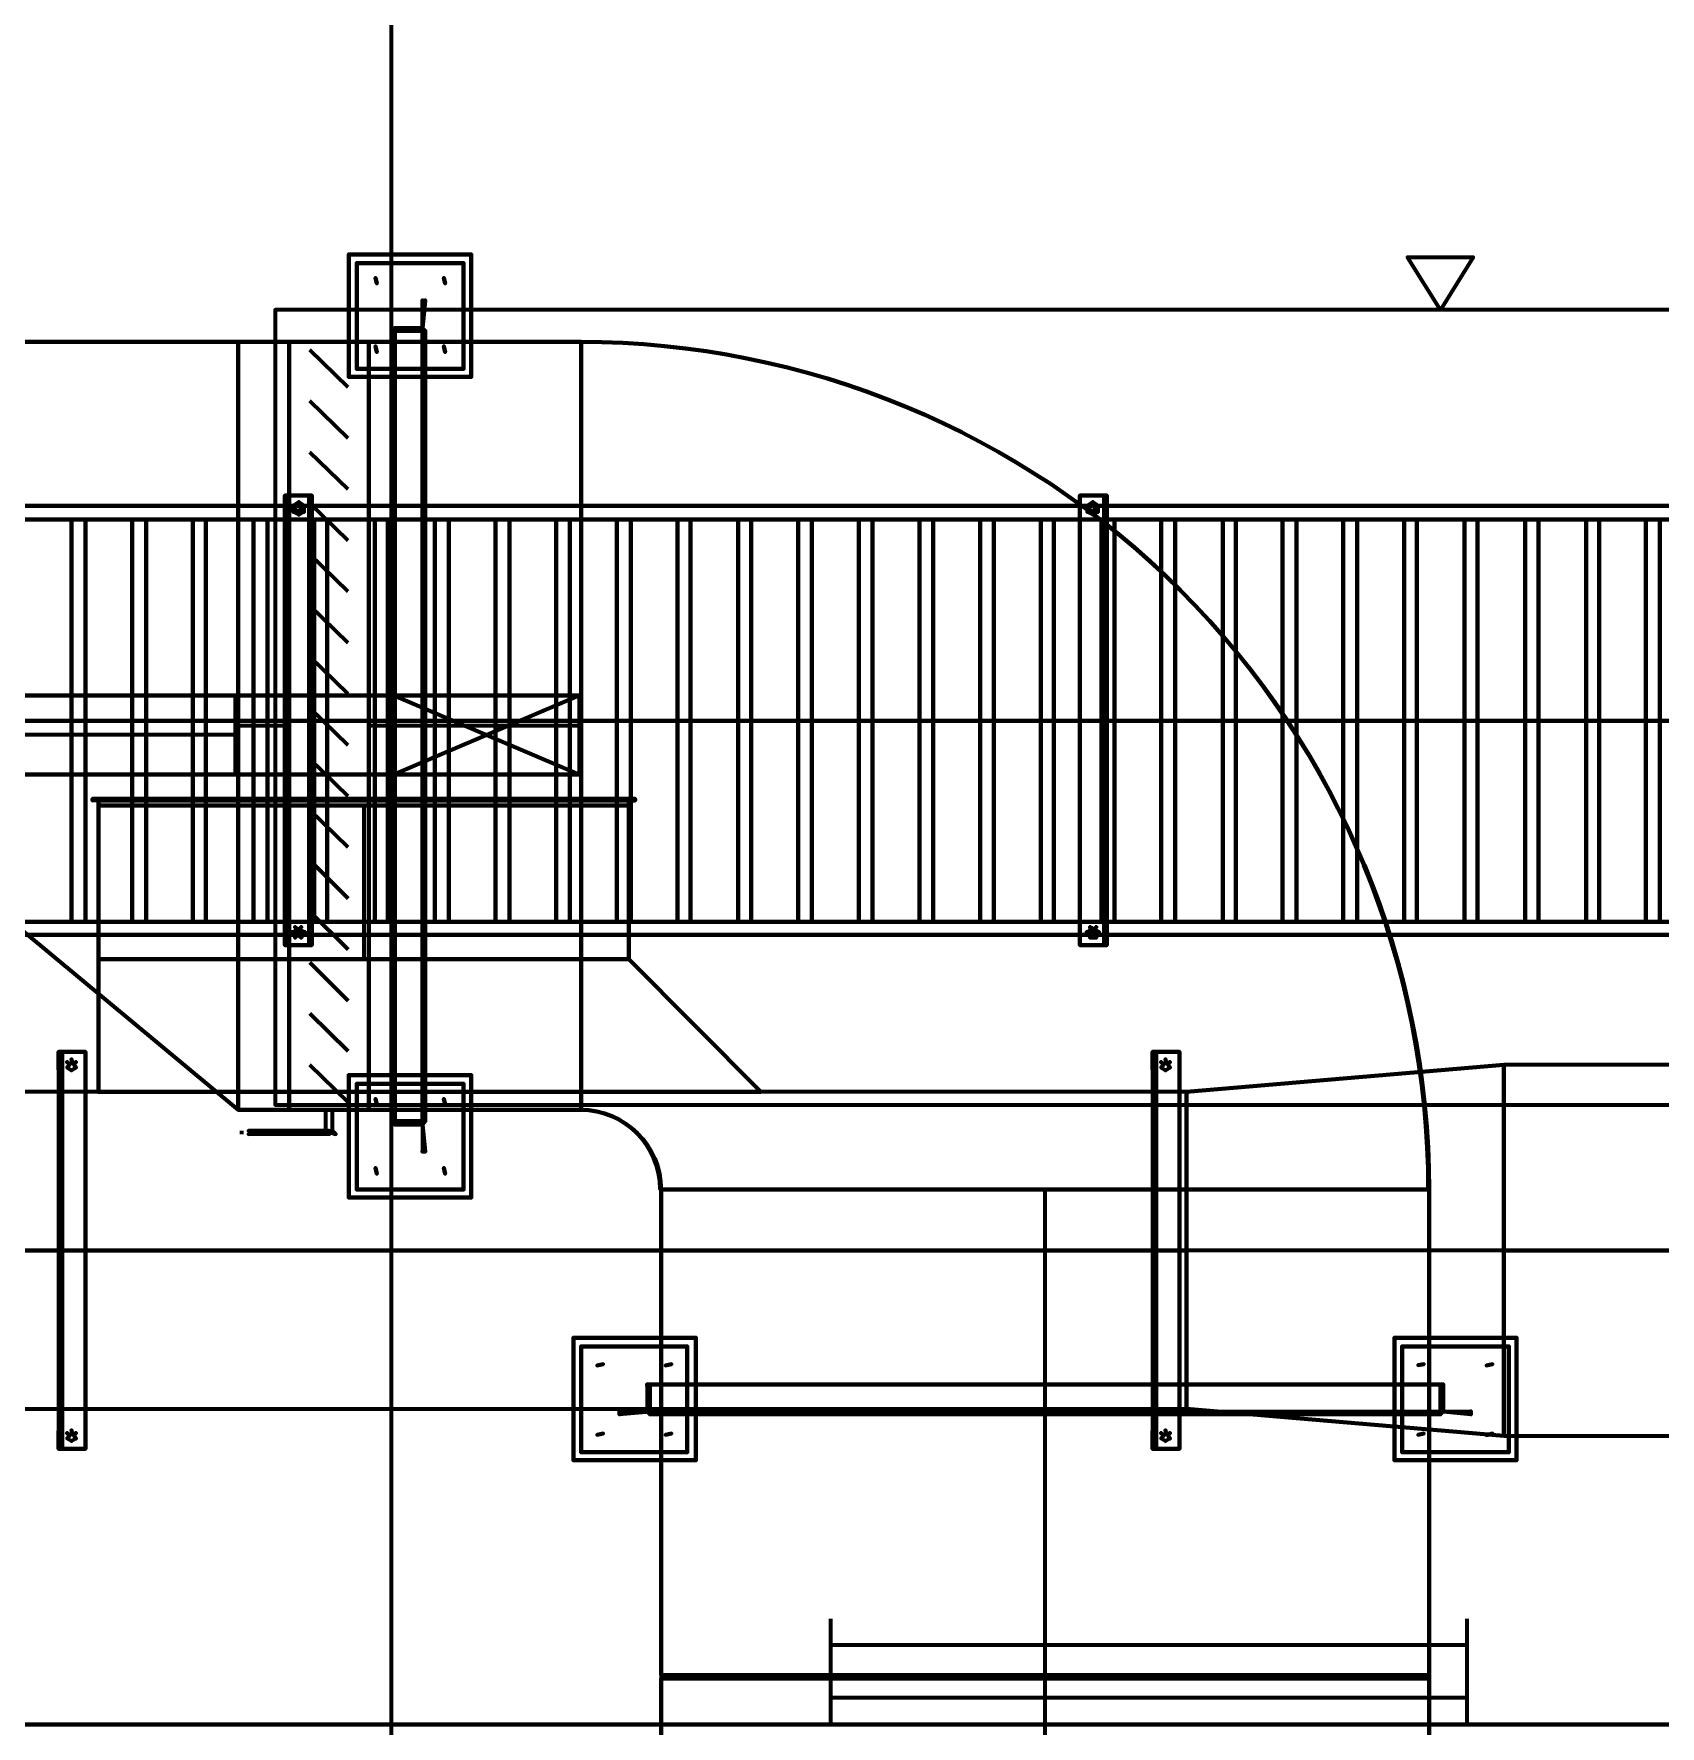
# Model space of a CAD drawing. Extents: x 0 to 1153, y 0 to 816.
# Drawn here: x 296.72 to 316.57, y 578.94 to 599.6 of the extents above; entities that cross this region are included whole.
import ezdxf

# ---------------------------------------------------------------- set-up
doc = ezdxf.new("R2010")
doc.units = 0
doc.header["$MEASUREMENT"] = 0
for name, color, linetype in [('Arch', 7, 'Continuous'), ('Electrical', 7, 'Continuous'), ('Hatch', 7, 'Continuous'), ('HVAC', 7, 'Continuous')]:
    doc.layers.add(name, color=color, linetype=linetype)

msp = doc.modelspace()

# ---------------------------------------------------------------- linework, layer by layer
at = {"layer": 'Arch', "color": 11, "linetype": 'Continuous', "lineweight": 211}
for p, q in [((301.085, 361.77), (301.085, 717.391)), ((300.556, 595.291), (300.09, 595.746)), ((300.556, 594.667), (300.09, 595.122)), ((300.556, 594.043), (300.09, 594.498)), ((300.556, 593.418), (300.09, 593.873)), ((300.556, 592.794), (300.09, 593.249)), ((300.556, 592.169), (300.09, 592.624)), ((300.556, 591.545), (300.09, 592)), ((300.556, 590.92), (300.09, 591.375)), ((300.556, 590.296), (300.09, 590.751)), ((300.556, 589.672), (300.09, 590.127)), ((300.556, 589.047), (300.09, 589.513)), ((300.556, 588.423), (300.09, 588.888)), ((300.556, 587.798), (300.09, 588.264)), ((300.556, 587.184), (300.09, 587.64)), ((300.556, 586.56), (300.09, 587.015))]:
    msp.add_line(p, q, dxfattribs=at)
msp.add_lwpolyline([(232.177, 578.961), (461.116, 578.961), (462.608, 578.961), (494.834, 578.961), (462.608, 578.961), (462.608, 632.09), (462.608, 633.571), (231.436, 633.571), (462.608, 633.571), (462.608, 632.09), (462.608, 578.961), (462.608, 633.095), (462.608, 578.961), (461.116, 578.961), (461.116, 632.09), (232.918, 632.09), (461.116, 632.09), (461.116, 578.961), (461.116, 631.603), (461.116, 578.961), (233.669, 578.961), (233.669, 579.744), (233.669, 578.961), (232.177, 578.961)], dxfattribs=at)
at = {"layer": 'Electrical', "color": 5, "linetype": 'Continuous', "lineweight": 211}
for points in [[(280.998, 593.672), (337.333, 593.672), (337.333, 593.841), (337.333, 593.672), (350.859, 593.672), (350.859, 593.841), (349.88, 593.841, -0.414216), (346.71, 597.011, 0.414216), (349.88, 593.841, -0.414216), (346.71, 597.011, 0.414216), (349.885, 593.841), (350.859, 593.841), (396.346, 593.841), (350.859, 593.841), (350.859, 593.672), (396.346, 593.672)], [(396.346, 588.761), (350.859, 588.761), (350.859, 588.603), (350.859, 588.761), (337.333, 588.761), (337.333, 588.603), (338.302, 588.603, -0.414216), (341.471, 585.433, 0.414216), (338.302, 588.603, -0.414216), (341.471, 585.433, 0.414216), (338.307, 588.603), (337.333, 588.603), (238.866, 588.603), (337.333, 588.603), (337.333, 588.761), (238.866, 588.761)]]:
    msp.add_lwpolyline(points, format="xyb", dxfattribs=at)
for points in [[(313.891, 596.233), (313.489, 596.879), (314.293, 596.879)], [(328.115, 596.233), (299.667, 596.233), (299.667, 586.528), (328.115, 586.528)], [(297.18, 588.761), (297.18, 593.672), (297.349, 593.672), (297.18, 593.672), (297.18, 588.761), (297.349, 588.761)], [(297.921, 588.761), (297.921, 593.672), (298.09, 593.672), (297.921, 593.672), (297.921, 588.761), (298.09, 588.761)], [(298.662, 588.761), (298.662, 593.672), (298.82, 593.672), (298.662, 593.672), (298.662, 588.761), (298.82, 588.761)], [(299.402, 588.761), (299.402, 593.672), (299.572, 593.672), (299.402, 593.672), (299.402, 588.761), (299.572, 588.761)], [(300.143, 588.761), (300.143, 593.672), (300.302, 593.672), (300.143, 593.672), (300.143, 588.761), (300.302, 588.761)], [(300.884, 588.761), (300.884, 593.672), (301.043, 593.672), (300.884, 593.672), (300.884, 588.761), (301.043, 588.761)], [(301.614, 588.761), (301.614, 593.672), (301.784, 593.672), (301.614, 593.672), (301.614, 588.761), (301.784, 588.761)], [(302.355, 588.761), (302.355, 593.672), (302.525, 593.672), (302.355, 593.672), (302.355, 588.761), (302.525, 588.761)], [(303.096, 588.761), (303.096, 593.672), (303.265, 593.672), (303.096, 593.672), (303.096, 588.761), (303.265, 588.761)], [(303.837, 588.761), (303.837, 593.672), (304.006, 593.672), (303.837, 593.672), (303.837, 588.761), (304.006, 588.761)], [(304.578, 588.761), (304.578, 593.672), (304.736, 593.672), (304.578, 593.672), (304.578, 588.761), (304.736, 588.761)], [(305.319, 588.761), (305.319, 593.672), (305.477, 593.672), (305.319, 593.672), (305.319, 588.761), (305.477, 588.761)], [(306.049, 588.761), (306.049, 593.672), (306.218, 593.672), (306.049, 593.672), (306.049, 588.761), (306.218, 588.761)], [(306.79, 588.761), (306.79, 593.672), (306.959, 593.672), (306.79, 593.672), (306.79, 588.761), (306.959, 588.761)], [(307.531, 588.761), (307.531, 593.672), (307.7, 593.672), (307.531, 593.672), (307.531, 588.761), (307.7, 588.761)], [(308.271, 588.761), (308.271, 593.672), (308.441, 593.672), (308.271, 593.672), (308.271, 588.761), (308.441, 588.761)], [(309.012, 588.761), (309.012, 593.672), (309.171, 593.672), (309.012, 593.672), (309.012, 588.761), (309.171, 588.761)], [(309.753, 588.761), (309.753, 593.672), (309.912, 593.672), (309.753, 593.672), (309.753, 588.761), (309.912, 588.761)], [(310.483, 588.761), (310.483, 593.672), (310.653, 593.672), (310.483, 593.672), (310.483, 588.761), (310.653, 588.761)], [(311.235, 588.761), (311.235, 593.672), (311.393, 593.672), (311.235, 593.672), (311.235, 588.761), (311.393, 588.761)], [(311.965, 588.761), (311.965, 593.672), (312.134, 593.672), (311.965, 593.672), (311.965, 588.761), (312.134, 588.761)], [(312.706, 588.761), (312.706, 593.672), (312.875, 593.672), (312.706, 593.672), (312.706, 588.761), (312.875, 588.761)], [(313.447, 588.761), (313.447, 593.672), (313.605, 593.672), (313.447, 593.672), (313.447, 588.761), (313.605, 588.761)], [(314.187, 588.761), (314.187, 593.672), (314.346, 593.672), (314.187, 593.672), (314.187, 588.761), (314.346, 588.761)], [(314.928, 588.761), (314.928, 593.672), (315.087, 593.672), (314.928, 593.672), (314.928, 588.761), (315.087, 588.761)], [(315.669, 588.761), (315.669, 593.672), (315.828, 593.672), (315.669, 593.672), (315.669, 588.761), (315.828, 588.761)], [(316.399, 588.761), (316.399, 593.672), (316.569, 593.672), (316.399, 593.672), (316.399, 588.761), (316.569, 588.761)]]:
    msp.add_lwpolyline(points, close=True, dxfattribs=at)
for points in [[(338.307, 593.841), (337.333, 593.841), (238.866, 593.841), (337.333, 593.841), (337.333, 593.672), (238.866, 593.672)], [(238.866, 593.672), (337.333, 593.672), (337.333, 593.841), (280.998, 593.841), (337.333, 593.841), (337.333, 593.672), (280.998, 593.672)], [(297.349, 588.761), (297.349, 593.672), (297.349, 588.761)], [(298.09, 588.761), (298.09, 593.672), (298.09, 588.761)], [(298.82, 588.761), (298.82, 593.672), (298.82, 588.761)], [(299.572, 588.761), (299.572, 593.672), (299.572, 588.761)], [(300.302, 588.761), (300.302, 593.672), (300.302, 588.761)], [(301.043, 588.761), (301.043, 593.672), (301.043, 588.761)], [(301.784, 588.761), (301.784, 593.672), (301.784, 588.761)], [(302.525, 588.761), (302.525, 593.672), (302.525, 588.761)], [(303.265, 588.761), (303.265, 593.672), (303.265, 588.761)], [(304.006, 588.761), (304.006, 593.672), (304.006, 588.761)], [(304.736, 588.761), (304.736, 593.672), (304.736, 588.761)], [(305.477, 588.761), (305.477, 593.672), (305.477, 588.761)], [(306.218, 588.761), (306.218, 593.672), (306.218, 588.761)], [(306.959, 588.761), (306.959, 593.672), (306.959, 588.761)], [(307.7, 588.761), (307.7, 593.672), (307.7, 588.761)], [(308.441, 588.761), (308.441, 593.672), (308.441, 588.761)], [(309.171, 588.761), (309.171, 593.672), (309.171, 588.761)], [(309.912, 588.761), (309.912, 593.672), (309.912, 588.761)], [(310.653, 588.761), (310.653, 593.672), (310.653, 588.761)], [(311.393, 588.761), (311.393, 593.672), (311.393, 588.761)], [(312.134, 588.761), (312.134, 593.672), (312.134, 588.761)], [(312.875, 588.761), (312.875, 593.672), (312.875, 588.761)], [(313.605, 588.761), (313.605, 593.672), (313.605, 588.761)], [(314.346, 588.761), (314.346, 593.672), (314.346, 588.761)], [(315.087, 588.761), (315.087, 593.672), (315.087, 588.761)], [(315.828, 588.761), (315.828, 593.672), (315.828, 588.761)], [(316.569, 588.761), (316.569, 593.672), (316.569, 588.761)], [(238.866, 591.217), (337.333, 591.217), (280.998, 591.217)], [(238.866, 588.761), (337.333, 588.761), (337.333, 588.603), (280.998, 588.603), (337.333, 588.603), (337.333, 588.761), (280.998, 588.761)], [(280.998, 588.761), (337.333, 588.761), (337.333, 588.603), (337.333, 588.761), (338.307, 588.761)]]:
    msp.add_lwpolyline(points, dxfattribs=at)
at = {"layer": 'Hatch', "color": 5, "linetype": 'Continuous', "lineweight": 211}
for p, q in [((238.866, 591.217), (351.398, 591.217)), ((306.451, 578.961), (306.451, 580.252)), ((314.219, 578.961), (314.219, 580.252)), ((306.451, 579.935), (314.219, 579.935)), ((306.451, 579.289), (314.219, 579.289))]:
    msp.add_line(p, q, dxfattribs=at)
for points in [[(299.783, 593.968), (300.112, 593.968), (299.783, 593.968), (299.783, 588.476), (300.08, 588.476), (300.08, 593.968), (300.112, 588.476), (300.112, 593.968), (300.112, 588.476), (299.783, 588.476), (300.112, 588.476), (299.783, 588.476), (299.783, 593.968), (300.112, 593.968), (299.783, 593.968), (299.783, 588.476)], [(299.9, 593.815), (299.932, 593.86), (299.963, 593.86), (299.988, 593.84), (299.995, 593.811), (299.984, 593.784), (299.959, 593.769), (299.936, 593.769), (299.944, 593.767), (299.995, 593.815), (299.986, 593.787), (299.959, 593.769), (299.929, 593.771), (299.905, 593.793), (299.9, 593.811), (299.932, 593.86), (299.963, 593.86), (299.988, 593.84), (299.995, 593.819), (299.948, 593.767), (299.919, 593.776), (299.901, 593.803), (299.904, 593.833), (299.926, 593.857), (299.929, 593.859), (299.9, 593.815), (299.909, 593.843), (299.932, 593.86), (299.963, 593.86), (299.984, 593.846), (299.932, 593.86), (299.986, 593.843), (299.995, 593.815), (299.986, 593.787), (299.959, 593.769), (299.929, 593.771), (299.905, 593.793), (299.9, 593.811), (299.944, 593.767), (299.995, 593.815), (299.986, 593.787), (299.959, 593.769), (299.936, 593.769), (299.953, 593.736), (299.932, 593.77), (299.907, 593.79), (299.9, 593.811), (299.889, 593.767), (299.9, 593.819), (299.911, 593.846), (299.929, 593.859), (299.889, 593.841), (299.936, 593.861), (299.966, 593.859), (299.988, 593.84), (299.995, 593.823), (300.016, 593.841), (299.995, 593.819), (300.016, 593.767), (300.016, 593.767), (299.995, 593.815), (299.986, 593.787), (299.959, 593.769), (299.951, 593.767), (299.981, 593.781), (299.991, 593.833), (299.953, 593.884), (299.953, 593.884), (299.932, 593.86), (299.963, 593.86), (299.988, 593.84), (299.995, 593.819), (299.948, 593.767), (299.919, 593.776), (299.901, 593.803), (299.904, 593.833), (299.926, 593.857), (299.929, 593.859), (299.9, 593.819), (299.889, 593.767), (299.889, 593.841), (299.953, 593.884), (300.016, 593.841), (300.016, 593.767), (299.953, 593.736), (299.9, 593.815), (299.909, 593.843), (299.932, 593.86), (299.963, 593.86), (299.988, 593.84), (299.995, 593.811), (299.984, 593.784), (299.973, 593.774), (300.016, 593.841), (300.016, 593.841), (299.969, 593.773), (299.94, 593.768), (299.914, 593.781), (299.889, 593.841), (299.889, 593.767), (299.889, 593.767), (299.953, 593.736), (299.953, 593.736), (300.016, 593.767), (300.016, 593.767), (299.995, 593.815), (299.986, 593.787), (299.959, 593.769), (299.951, 593.767), (299.988, 593.79), (300.016, 593.841), (299.953, 593.884), (299.953, 593.884), (299.889, 593.841), (299.889, 593.841), (299.936, 593.861), (299.966, 593.859), (299.99, 593.837), (299.995, 593.819), (299.948, 593.767), (299.919, 593.776), (299.901, 593.803), (299.904, 593.833), (299.926, 593.857), (299.929, 593.859), (299.889, 593.841), (299.889, 593.767), (299.953, 593.736), (300.016, 593.767), (300.016, 593.841), (299.953, 593.884), (299.9, 593.815), (299.909, 593.843), (299.932, 593.86), (299.963, 593.86), (299.988, 593.84), (299.995, 593.811), (299.984, 593.784), (299.959, 593.769), (299.929, 593.771), (299.905, 593.793), (299.9, 593.811), (299.914, 593.781), (299.966, 593.771), (300.016, 593.767), (300.016, 593.841), (300.016, 593.841), (299.991, 593.833), (299.953, 593.884), (299.889, 593.841), (299.889, 593.841), (299.889, 593.767), (299.889, 593.767), (299.953, 593.736), (299.953, 593.736), (300.016, 593.767), (300.016, 593.767), (299.995, 593.815), (299.986, 593.787), (299.959, 593.769), (299.951, 593.767), (299.988, 593.79), (300.016, 593.841), (299.953, 593.884), (299.953, 593.884), (299.932, 593.86), (299.963, 593.86), (299.988, 593.84), (299.995, 593.819), (299.948, 593.767), (299.919, 593.776), (299.901, 593.803), (299.904, 593.833), (299.926, 593.857), (299.929, 593.859), (299.9, 593.819), (299.889, 593.767), (299.889, 593.841), (299.953, 593.884), (300.016, 593.841), (300.016, 593.767), (299.953, 593.736), (299.9, 593.815), (299.909, 593.843), (299.932, 593.86), (299.963, 593.86), (299.988, 593.84), (299.995, 593.811), (299.984, 593.784), (299.959, 593.769), (299.929, 593.771), (299.905, 593.793), (299.889, 593.841), (299.889, 593.767), (299.953, 593.736), (300.016, 593.767), (300.016, 593.841), (299.953, 593.884)], [(300.08, 588.476), (300.08, 593.968), (300.112, 588.476), (300.112, 593.968)], [(309.488, 593.968), (309.817, 593.968), (309.488, 593.968), (309.488, 588.476), (309.785, 588.476), (309.785, 593.968), (309.817, 588.476), (309.817, 593.968), (309.817, 588.476), (309.488, 588.476), (309.817, 588.476), (309.488, 588.476), (309.488, 593.968), (309.817, 593.968), (309.488, 593.968), (309.488, 588.476)], [(309.594, 593.815), (309.627, 593.86), (309.657, 593.86), (309.682, 593.84), (309.689, 593.811), (309.678, 593.784), (309.653, 593.769), (309.623, 593.771), (309.6, 593.793), (309.594, 593.811), (309.638, 593.767), (309.69, 593.815), (309.68, 593.787), (309.653, 593.769), (309.623, 593.771), (309.6, 593.793), (309.595, 593.823), (309.608, 593.849), (309.634, 593.862), (309.664, 593.857), (309.686, 593.833), (309.689, 593.819), (309.646, 593.862), (309.594, 593.815), (309.603, 593.843), (309.627, 593.86), (309.657, 593.86), (309.682, 593.84), (309.689, 593.811), (309.678, 593.784), (309.653, 593.769), (309.623, 593.771), (309.6, 593.793), (309.594, 593.811), (309.638, 593.767), (309.69, 593.815), (309.68, 593.787), (309.653, 593.769), (309.623, 593.771), (309.608, 593.781), (309.647, 593.736), (309.647, 593.736), (309.606, 593.784), (309.594, 593.811), (309.584, 593.767), (309.594, 593.819), (309.606, 593.846), (309.627, 593.86), (309.584, 593.841), (309.63, 593.861), (309.66, 593.859), (309.682, 593.84), (309.647, 593.884), (309.647, 593.884), (309.684, 593.837), (309.689, 593.823), (309.711, 593.841), (309.689, 593.819), (309.711, 593.767), (309.711, 593.767), (309.69, 593.815), (309.68, 593.787), (309.653, 593.769), (309.623, 593.771), (309.6, 593.793), (309.595, 593.823), (309.608, 593.849), (309.634, 593.862), (309.664, 593.857), (309.686, 593.833), (309.689, 593.819), (309.646, 593.862), (309.594, 593.819), (309.584, 593.767), (309.584, 593.841), (309.647, 593.884), (309.711, 593.841), (309.711, 593.767), (309.647, 593.736), (309.594, 593.815), (309.603, 593.843), (309.627, 593.86), (309.657, 593.86), (309.682, 593.84), (309.689, 593.811), (309.678, 593.784), (309.653, 593.769), (309.623, 593.771), (309.6, 593.793), (309.594, 593.811), (309.608, 593.781), (309.66, 593.771), (309.711, 593.767), (309.711, 593.841), (309.711, 593.841), (309.647, 593.884), (309.647, 593.884), (309.584, 593.841), (309.584, 593.841), (309.584, 593.767), (309.584, 593.767), (309.647, 593.736), (309.647, 593.736), (309.711, 593.767), (309.711, 593.767), (309.69, 593.815), (309.68, 593.787), (309.653, 593.769), (309.623, 593.771), (309.6, 593.793), (309.595, 593.823), (309.608, 593.849), (309.634, 593.862), (309.664, 593.857), (309.686, 593.833), (309.689, 593.819), (309.684, 593.837), (309.634, 593.862), (309.584, 593.841), (309.584, 593.767), (309.647, 593.736), (309.711, 593.767), (309.711, 593.841), (309.647, 593.884), (309.594, 593.815), (309.603, 593.843), (309.627, 593.86), (309.657, 593.86), (309.682, 593.84), (309.689, 593.811), (309.678, 593.784), (309.653, 593.769), (309.623, 593.771), (309.6, 593.793), (309.594, 593.811), (309.608, 593.781), (309.66, 593.771), (309.711, 593.767), (309.711, 593.841), (309.711, 593.841), (309.647, 593.884), (309.647, 593.884), (309.584, 593.841), (309.584, 593.841), (309.584, 593.767), (309.584, 593.767), (309.647, 593.736), (309.647, 593.736), (309.711, 593.767), (309.711, 593.767), (309.69, 593.815), (309.68, 593.787), (309.653, 593.769), (309.623, 593.771), (309.6, 593.793), (309.595, 593.823), (309.608, 593.849), (309.634, 593.862), (309.664, 593.857), (309.686, 593.833), (309.689, 593.819), (309.646, 593.862), (309.594, 593.819), (309.584, 593.767), (309.584, 593.841), (309.647, 593.884), (309.711, 593.841), (309.711, 593.767), (309.647, 593.736), (309.594, 593.815), (309.603, 593.843), (309.627, 593.86), (309.657, 593.86), (309.682, 593.84), (309.689, 593.811), (309.678, 593.784), (309.653, 593.769), (309.623, 593.771), (309.6, 593.793), (309.584, 593.841), (309.584, 593.767), (309.647, 593.736), (309.711, 593.767), (309.711, 593.841), (309.647, 593.884)], [(309.785, 588.476), (309.785, 593.968), (309.817, 588.476), (309.817, 593.968)], [(238.866, 593.672), (351.398, 593.672), (351.398, 593.841), (351.398, 593.672), (238.866, 593.672), (238.866, 593.841)], [(297.921, 588.761), (297.921, 593.672), (298.09, 593.672), (297.921, 593.672), (297.921, 588.761), (298.09, 588.761)], [(299.402, 588.761), (299.402, 593.672), (299.572, 593.672), (299.402, 593.672), (299.402, 588.761), (299.572, 588.761)], [(300.884, 588.761), (300.884, 593.672), (301.043, 593.672), (300.884, 593.672), (300.884, 588.761), (301.043, 588.761)], [(302.355, 588.761), (302.355, 593.672), (302.525, 593.672), (302.355, 593.672), (302.355, 588.761), (302.525, 588.761)], [(303.837, 588.761), (303.837, 593.672), (304.006, 593.672), (303.837, 593.672), (303.837, 588.761), (304.006, 588.761)], [(305.319, 588.761), (305.319, 593.672), (305.477, 593.672), (305.319, 593.672), (305.319, 588.761), (305.477, 588.761)], [(306.79, 588.761), (306.79, 593.672), (306.959, 593.672), (306.79, 593.672), (306.79, 588.761), (306.959, 588.761)], [(308.271, 588.761), (308.271, 593.672), (308.441, 593.672), (308.271, 593.672), (308.271, 588.761), (308.441, 588.761)], [(309.753, 588.761), (309.753, 593.672), (309.912, 593.672), (309.753, 593.672), (309.753, 588.761), (309.912, 588.761)], [(311.235, 588.761), (311.235, 593.672), (311.393, 593.672), (311.235, 593.672), (311.235, 588.761), (311.393, 588.761)], [(312.706, 588.761), (312.706, 593.672), (312.875, 593.672), (312.706, 593.672), (312.706, 588.761), (312.875, 588.761)], [(314.187, 588.761), (314.187, 593.672), (314.346, 593.672), (314.187, 593.672), (314.187, 588.761), (314.346, 588.761)], [(315.669, 588.761), (315.669, 593.672), (315.828, 593.672), (315.669, 593.672), (315.669, 588.761), (315.828, 588.761)], [(238.866, 588.761), (351.398, 588.761), (351.398, 588.603), (351.398, 588.761), (238.866, 588.761), (238.866, 588.603)]]:
    msp.add_lwpolyline(points, close=True, dxfattribs=at)
for points in [[(238.866, 593.841), (351.398, 593.841), (238.866, 593.841)], [(298.09, 588.761), (298.09, 593.672), (298.09, 588.761)], [(299.572, 588.761), (299.572, 593.672), (299.572, 588.761)], [(301.043, 588.761), (301.043, 593.672), (301.043, 588.761)], [(302.525, 588.761), (302.525, 593.672), (302.525, 588.761)], [(304.006, 588.761), (304.006, 593.672), (304.006, 588.761)], [(305.477, 588.761), (305.477, 593.672), (305.477, 588.761)], [(306.959, 588.761), (306.959, 593.672), (306.959, 588.761)], [(308.441, 588.761), (308.441, 593.672), (308.441, 588.761)], [(309.912, 588.761), (309.912, 593.672), (309.912, 588.761)], [(311.393, 588.761), (311.393, 593.672), (311.393, 588.761)], [(312.875, 588.761), (312.875, 593.672), (312.875, 588.761)], [(314.346, 588.761), (314.346, 593.672), (314.346, 588.761)], [(315.828, 588.761), (315.828, 593.672), (315.828, 588.761)], [(238.866, 588.603), (351.398, 588.603), (238.866, 588.603)], [(299.9, 588.64), (299.932, 588.685), (300.027, 588.634), (299.984, 588.609), (299.9, 588.64), (299.932, 588.685), (300.027, 588.634), (299.948, 588.592), (299.9, 588.64), (299.932, 588.685), (299.9, 588.64), (299.932, 588.685), (300.027, 588.634), (299.984, 588.609), (299.9, 588.64), (299.932, 588.685), (300.027, 588.634), (299.9, 588.64), (299.932, 588.685), (300.027, 588.634), (299.948, 588.592), (299.9, 588.64), (299.932, 588.685), (299.9, 588.64), (299.932, 588.685), (300.027, 588.634), (299.985, 588.571), (299.9, 588.64), (299.932, 588.685), (300.027, 588.634), (299.984, 588.609), (300.027, 588.634), (299.936, 588.593), (299.9, 588.64), (299.932, 588.685), (300.027, 588.634), (299.932, 588.685), (299.9, 588.64), (299.985, 588.571), (300.027, 588.634), (299.959, 588.593), (299.9, 588.64), (299.932, 588.685), (300.027, 588.634), (299.948, 588.592), (299.9, 588.64), (299.932, 588.685), (299.9, 588.64), (299.985, 588.571), (300.027, 588.634), (299.932, 588.685), (299.9, 588.64), (299.932, 588.685), (300.027, 588.634), (299.966, 588.596), (300.027, 588.634), (299.959, 588.593), (299.9, 588.64), (299.932, 588.685), (300.027, 588.634), (299.948, 588.592), (299.9, 588.64), (299.932, 588.685), (299.9, 588.64), (299.932, 588.685), (300.027, 588.634), (299.985, 588.571), (299.9, 588.64), (299.932, 588.685), (300.027, 588.634), (299.984, 588.609), (299.9, 588.64), (299.969, 588.597), (300.027, 588.634), (299.932, 588.685), (299.9, 588.64), (299.9, 588.64), (299.985, 588.571), (300.027, 588.634), (299.932, 588.685)], [(309.594, 588.64), (309.63, 588.686), (309.721, 588.634), (309.673, 588.604), (309.594, 588.64), (309.638, 588.592), (309.721, 588.634), (309.653, 588.593), (309.594, 588.64), (309.63, 588.686), (309.721, 588.634), (309.594, 588.64), (309.63, 588.686), (309.721, 588.634), (309.673, 588.604), (309.594, 588.64), (309.638, 588.592), (309.721, 588.634), (309.653, 588.593), (309.594, 588.64), (309.615, 588.571), (309.594, 588.64), (309.63, 588.686), (309.721, 588.634), (309.653, 588.593), (309.594, 588.64), (309.63, 588.686), (309.721, 588.634), (309.63, 588.686), (309.594, 588.64), (309.63, 588.686), (309.721, 588.634), (309.69, 588.571), (309.615, 588.571), (309.594, 588.64), (309.63, 588.686), (309.721, 588.634), (309.676, 588.606), (309.594, 588.64), (309.67, 588.601), (309.721, 588.634), (309.69, 588.571), (309.615, 588.571), (309.594, 588.64), (309.63, 588.686), (309.721, 588.634), (309.63, 588.686), (309.594, 588.64), (309.615, 588.571), (309.69, 588.571), (309.721, 588.634), (309.653, 588.593), (309.594, 588.64), (309.63, 588.686), (309.721, 588.634), (309.63, 588.686), (309.594, 588.64), (309.615, 588.571), (309.69, 588.571), (309.721, 588.634), (309.63, 588.686), (309.594, 588.64), (309.63, 588.686), (309.721, 588.634), (309.66, 588.596), (309.594, 588.64), (309.615, 588.571), (309.69, 588.571), (309.721, 588.634), (309.653, 588.593), (309.594, 588.64), (309.63, 588.686), (309.721, 588.634), (309.63, 588.686), (309.594, 588.64), (309.63, 588.686), (309.721, 588.634), (309.69, 588.571), (309.615, 588.571), (309.594, 588.64), (309.63, 588.686), (309.721, 588.634), (309.673, 588.604), (309.594, 588.64), (309.664, 588.597), (309.721, 588.634), (309.63, 588.686), (309.594, 588.64), (309.615, 588.571), (309.69, 588.571), (309.721, 588.634), (309.63, 588.686)]]:
    msp.add_lwpolyline(points, dxfattribs=at)
for p in [(299.953, 593.884), (299.953, 593.884), (299.953, 593.884), (309.647, 593.884), (309.647, 593.884), (309.647, 593.884), (299.889, 593.841), (299.889, 593.841), (299.889, 593.841), (299.889, 593.767), (299.889, 593.767), (299.889, 593.767), (299.953, 593.736), (299.953, 593.736), (299.953, 593.736), (300.016, 593.841), (300.016, 593.841), (300.016, 593.841), (300.016, 593.767), (300.016, 593.767), (300.016, 593.767), (309.584, 593.841), (309.584, 593.841), (309.584, 593.841), (309.584, 593.767), (309.584, 593.767), (309.584, 593.767), (309.647, 593.736), (309.647, 593.736), (309.647, 593.736), (309.711, 593.841), (309.711, 593.841), (309.711, 593.841), (309.711, 593.767), (309.711, 593.767), (309.711, 593.767), (299.879, 588.634), (299.879, 588.634), (299.879, 588.634), (299.91, 588.698), (299.91, 588.698), (299.91, 588.698), (299.91, 588.571), (299.91, 588.571), (299.91, 588.571), (299.985, 588.698), (299.985, 588.698), (299.985, 588.698), (299.985, 588.571), (299.985, 588.571), (299.985, 588.571), (300.027, 588.634), (300.027, 588.634), (309.573, 588.634), (309.573, 588.634), (309.573, 588.634), (309.615, 588.698), (309.615, 588.698), (309.615, 588.698), (309.615, 588.571), (309.615, 588.571), (309.615, 588.571), (309.69, 588.698), (309.69, 588.698), (309.69, 588.698), (309.69, 588.571), (309.69, 588.571), (309.69, 588.571), (309.721, 588.634), (309.721, 588.634)]:
    msp.add_point(p, dxfattribs=at)
at = {"layer": 'HVAC', "color": 6, "linetype": 'Continuous', "lineweight": 211}
for p, q in [((301.117, 590.561), (301.117, 591.524)), ((284.946, 591.047), (299.18, 591.047)), ((299.836, 591.153), (299.212, 591.153)), ((303.403, 591.153), (300.81, 591.153)), ((300.747, 590.18), (300.747, 588.306)), ((300.281, 586.465), (300.366, 586.465)), ((299.254, 586.211), (299.254, 586.168))]:
    msp.add_line(p, q, dxfattribs=at)
for points in [[(300.567, 596.911), (302.059, 596.911), (302.059, 595.418), (300.567, 595.418), (300.567, 596.911), (300.567, 595.418), (302.059, 595.418), (302.059, 596.911)], [(301.964, 596.805), (301.964, 595.514), (300.662, 595.514), (300.662, 596.805), (301.964, 596.805), (300.662, 596.805), (300.662, 595.514), (301.964, 595.514)], [(301.466, 596.011), (301.498, 595.979), (301.128, 595.979), (301.128, 596.011), (301.466, 596.011), (301.466, 596.35), (301.498, 596.35), (301.466, 596.011), (301.128, 596.011), (301.128, 595.979), (301.466, 596.011), (301.498, 596.35)], [(301.128, 595.979), (301.128, 595.979), (301.128, 596.011)], [(301.128, 586.285), (301.128, 586.327), (301.128, 586.285), (301.498, 586.327), (301.128, 586.327), (301.128, 586.285), (301.466, 586.285), (301.466, 585.957), (301.498, 585.957), (301.466, 586.327), (301.466, 595.979), (301.498, 586.327), (301.128, 586.327), (301.128, 595.979), (301.498, 595.979), (301.498, 586.327), (301.498, 595.979), (301.128, 595.979), (301.128, 586.327), (301.498, 586.327)], [(295.328, 589.693), (295.328, 595.842), (299.212, 595.842), (299.212, 586.465), (299.212, 595.842), (295.328, 595.842), (295.328, 589.693), (299.212, 586.465), (295.328, 589.693), (294.492, 589.693)], [(299.836, 586.465), (299.836, 595.842), (299.212, 595.842), (299.836, 595.842), (299.836, 586.465), (299.836, 595.842), (299.836, 586.465), (300.81, 586.465), (300.81, 595.842), (300.81, 586.465), (303.403, 586.465), (303.403, 595.842), (303.403, 586.465), (303.403, 595.842), (303.403, 586.465), (303.403, 595.842), (303.403, 586.465), (303.403, 595.842), (303.403, 586.465), (300.81, 586.465), (299.836, 586.465), (299.212, 586.465), (299.212, 595.842), (299.212, 586.465)], [(300.81, 595.842), (303.403, 595.842), (300.81, 595.842), (300.81, 586.465)], [(303.985, 590.18), (297.508, 590.18), (303.985, 590.18), (297.508, 590.18), (303.985, 590.18), (303.985, 590.264), (303.985, 590.18), (303.985, 590.264), (297.508, 590.264), (297.508, 590.18), (297.508, 590.264), (297.508, 590.18), (297.508, 590.243), (297.434, 590.243), (297.508, 590.264), (297.508, 590.243), (297.508, 590.264), (297.434, 590.264), (297.434, 590.243), (297.434, 590.264), (297.508, 590.243), (297.508, 590.18), (297.508, 590.264), (303.985, 590.243), (304.059, 590.243), (303.985, 590.264), (303.985, 590.243), (303.985, 590.264), (303.985, 590.18), (303.985, 590.243), (303.985, 590.18), (303.985, 590.243), (303.985, 590.18), (297.508, 590.18), (303.985, 590.18), (297.508, 590.18), (297.508, 590.243), (303.985, 590.243), (297.508, 590.243), (303.985, 590.243), (297.508, 590.264), (303.985, 590.264), (304.059, 590.264), (304.059, 590.243), (304.059, 590.264), (303.985, 590.264), (297.508, 590.243), (297.508, 590.18), (297.508, 588.306), (297.508, 590.18), (303.985, 590.18), (297.508, 590.18), (303.985, 590.18), (303.985, 588.306), (297.508, 588.306), (303.985, 588.306)], [(297.508, 590.243), (303.985, 590.243), (297.508, 590.243), (303.985, 590.243)], [(297.508, 588.306), (297.508, 586.687), (305.594, 586.687), (303.985, 588.306), (297.508, 588.306), (297.508, 586.687), (305.594, 586.687), (303.985, 588.306), (297.508, 588.306), (297.508, 588.306), (297.508, 586.687), (305.594, 586.687), (303.985, 588.306), (297.508, 588.306), (297.508, 586.687), (305.594, 586.687), (303.985, 588.306), (297.508, 588.306), (297.508, 588.306), (297.508, 586.687), (305.594, 586.687), (303.985, 588.306), (297.508, 588.306), (303.985, 588.306), (305.594, 586.687), (297.508, 586.687)], [(297.064, 587.174), (297.064, 582.327), (297.021, 587.174), (297.349, 587.174), (297.021, 587.174), (297.021, 582.327), (297.349, 582.327), (297.021, 582.327)], [(310.42, 587.174), (310.42, 582.327), (310.377, 587.174), (310.706, 587.174), (310.377, 587.174), (310.377, 582.327), (310.706, 582.327), (310.377, 582.327)], [(300.567, 586.888), (302.059, 586.888), (302.059, 585.396), (300.567, 585.396), (300.567, 586.888), (300.567, 585.396), (302.059, 585.396), (302.059, 586.888)], [(301.964, 585.491), (300.662, 585.491), (300.662, 586.782), (301.964, 586.782), (301.964, 585.491), (301.964, 586.782), (300.662, 586.782), (300.662, 585.491)], [(300.366, 586.211), (300.323, 586.168), (299.339, 586.168), (300.323, 586.211), (299.339, 586.211), (300.366, 586.211), (300.366, 586.465), (300.281, 586.465), (300.281, 586.211), (300.408, 586.168)], [(301.466, 586.285), (301.466, 586.285), (301.498, 586.327), (301.498, 586.327)], [(301.498, 585.957), (301.466, 585.957), (301.498, 585.957), (301.466, 586.285)], [(304.8, 583.681), (304.8, 582.189), (303.308, 582.189), (303.308, 583.681), (304.8, 583.681), (303.308, 583.681), (303.308, 582.189), (304.8, 582.189)], [(303.403, 582.284), (303.403, 583.576), (304.694, 583.576), (304.694, 582.284), (303.403, 582.284), (304.694, 582.284), (304.694, 583.576), (303.403, 583.576)], [(314.822, 583.681), (314.822, 582.189), (313.33, 582.189), (313.33, 583.681), (314.822, 583.681), (313.33, 583.681), (313.33, 582.189), (314.822, 582.189)], [(314.727, 582.284), (313.425, 582.284), (313.425, 583.576), (314.727, 583.576), (314.727, 582.284), (314.727, 583.576), (313.425, 583.576), (313.425, 582.284)], [(304.207, 583.11), (304.207, 583.11), (304.239, 582.75), (304.239, 583.11), (304.207, 583.11), (304.207, 582.782), (303.869, 582.782), (303.869, 582.75), (304.239, 582.782), (313.891, 582.782), (304.239, 582.75), (304.239, 583.11), (313.891, 583.11), (313.891, 582.75), (304.239, 582.75), (313.891, 582.75), (313.891, 583.11), (304.239, 583.11), (304.239, 582.75)], [(313.923, 582.782), (313.891, 582.75), (313.891, 583.11), (313.923, 583.11), (313.923, 582.782), (314.261, 582.782), (314.261, 582.75), (313.923, 582.782), (313.923, 583.11), (313.891, 583.11), (313.923, 582.782), (314.261, 582.75)], [(303.869, 582.75), (303.869, 582.782), (303.869, 582.75), (304.207, 582.782)], [(304.207, 582.782), (304.207, 582.782), (304.239, 582.75)], [(314.261, 582.782), (314.261, 582.782), (314.261, 582.75)]]:
    msp.add_lwpolyline(points, close=True, dxfattribs=at)
for points in [[(300.662, 596.805), (300.662, 596.805), (300.662, 596.805)], [(302.059, 596.911), (302.059, 596.911), (302.059, 596.911)], [(300.889, 596.625), (300.906, 596.555), (300.889, 596.625), (300.906, 596.555), (300.889, 596.625), (300.906, 596.555), (300.906, 596.555)], [(301.726, 596.625), (301.743, 596.555), (301.726, 596.625), (301.743, 596.555), (301.726, 596.625), (301.743, 596.555), (301.743, 596.555)], [(299.836, 595.842), (300.81, 595.842), (299.836, 595.842)], [(300.889, 595.789), (300.906, 595.719), (300.889, 595.789), (300.906, 595.719), (300.889, 595.789), (300.906, 595.719), (300.906, 595.719)], [(301.726, 595.789), (301.743, 595.719), (301.726, 595.789), (301.743, 595.719), (301.726, 595.789), (301.743, 595.719), (301.743, 595.719)], [(300.567, 595.418), (300.567, 595.418), (300.567, 595.418)], [(300.662, 595.514), (300.662, 595.514), (300.662, 595.514)], [(301.964, 595.514), (301.964, 595.514), (301.964, 595.514)], [(302.059, 595.418), (302.059, 595.418), (302.059, 595.418)], [(283.009, 590.561), (283.009, 591.524), (283.009, 590.561), (280.744, 590.561), (280.744, 591.524), (283.009, 591.524), (284.946, 591.524), (284.946, 590.561), (299.18, 590.561), (284.946, 590.561), (284.946, 591.524), (299.18, 591.524), (299.18, 590.561), (299.18, 591.524), (284.946, 591.524), (284.946, 590.561), (283.009, 590.561), (280.744, 590.561), (283.009, 591.524), (283.009, 590.561), (280.744, 591.524), (280.744, 590.561), (280.744, 591.524), (283.009, 591.524)], [(303.382, 591.524), (303.382, 590.561), (299.18, 590.561), (299.18, 591.524), (299.18, 590.561), (301.117, 590.561), (301.117, 591.524), (303.382, 591.524), (303.382, 590.561), (301.117, 590.561), (301.117, 591.524), (299.18, 591.524), (303.382, 591.524), (301.117, 591.524), (303.382, 590.561), (303.382, 591.524), (301.117, 590.561), (303.382, 590.561)], [(394.674, 587.343), (352.933, 587.343), (349.049, 587.015), (349.049, 582.486), (349.049, 587.015), (314.664, 587.015), (310.79, 586.687), (295.868, 586.687), (291.994, 586.528), (276.468, 586.528), (276.468, 582.972), (291.994, 582.972), (295.868, 582.814), (310.79, 582.814), (314.664, 582.486), (349.049, 582.486), (352.933, 582.168), (394.674, 582.168)], [(297.349, 582.327), (297.349, 587.174), (297.349, 582.327)], [(310.706, 582.327), (310.706, 587.174), (310.706, 582.327)], [(297.127, 586.983), (297.189, 587.055), (297.127, 586.983), (297.189, 587.055), (297.127, 586.983), (297.189, 587.055), (297.233, 586.983), (297.189, 587.055), (297.127, 586.983), (297.18, 586.952), (297.233, 586.983), (297.189, 587.055), (297.127, 586.983), (297.18, 586.952), (297.233, 586.983), (297.189, 587.055), (297.127, 586.983), (297.18, 586.952), (297.233, 586.983), (297.189, 587.055), (297.127, 586.983), (297.18, 586.952), (297.233, 586.983), (297.189, 587.055), (297.127, 586.983), (297.18, 586.952), (297.233, 586.983), (297.189, 587.055), (297.127, 586.983), (297.18, 586.952), (297.233, 586.983), (297.189, 587.055), (297.127, 586.983), (297.18, 586.952)], [(302.059, 586.888), (302.059, 586.888), (302.059, 586.888)], [(310.483, 586.983), (310.545, 587.055), (310.483, 586.983), (310.545, 587.055), (310.483, 586.983), (310.545, 587.055), (310.589, 586.983), (310.545, 587.055), (310.483, 586.983), (310.536, 586.952), (310.589, 586.983), (310.545, 587.055), (310.483, 586.983), (310.536, 586.952), (310.589, 586.983), (310.545, 587.055), (310.483, 586.983), (310.536, 586.952), (310.589, 586.983), (310.545, 587.055), (310.483, 586.983), (310.536, 586.952), (310.589, 586.983), (310.545, 587.055), (310.483, 586.983), (310.536, 586.952), (310.589, 586.983), (310.545, 587.055), (310.483, 586.983), (310.536, 586.952), (310.589, 586.983), (310.545, 587.055), (310.483, 586.983), (310.536, 586.952)], [(314.664, 587.015), (314.664, 582.486), (310.79, 582.814), (310.79, 586.687), (314.664, 587.015), (314.664, 582.486), (314.664, 587.015), (314.664, 582.486)], [(295.868, 584.75), (295.868, 582.814), (295.868, 584.75), (295.868, 586.687), (295.868, 584.75), (310.79, 584.75)], [(297.508, 586.687), (297.508, 586.687), (297.508, 586.687)], [(300.662, 586.782), (300.662, 586.782), (300.662, 586.782)], [(301.964, 586.782), (301.964, 586.782), (301.964, 586.782)], [(310.79, 586.687), (310.79, 582.814), (310.79, 586.687), (310.79, 582.814)], [(314.664, 584.75), (310.79, 584.75), (295.868, 584.75), (291.994, 584.75), (291.994, 586.528), (291.994, 582.972), (291.994, 584.75), (291.994, 582.972), (291.994, 586.528), (291.994, 584.75), (276.468, 584.75), (291.994, 584.75)], [(300.889, 586.602), (300.906, 586.532), (300.889, 586.602), (300.906, 586.532), (300.889, 586.602), (300.906, 586.532), (300.906, 586.532)], [(301.726, 586.602), (301.743, 586.532), (301.726, 586.602), (301.743, 586.532), (301.726, 586.602), (301.743, 586.532), (301.743, 586.532)], [(300.889, 585.756), (300.906, 585.686), (300.889, 585.756), (300.906, 585.686), (300.889, 585.756), (300.906, 585.686), (300.906, 585.686)], [(301.726, 585.756), (301.743, 585.686), (301.726, 585.756), (301.743, 585.686), (301.726, 585.756), (301.743, 585.686), (301.743, 585.686)], [(300.662, 585.491), (300.662, 585.491), (300.662, 585.491)], [(309.065, 571.003), (309.065, 579.564), (309.065, 585.491)], [(300.567, 585.396), (300.567, 585.396), (300.567, 585.396)], [(302.059, 585.396), (302.059, 585.396), (302.059, 585.396)], [(349.049, 584.75), (314.664, 584.75), (349.049, 584.75), (352.933, 584.75), (394.674, 584.75), (352.933, 584.75)], [(303.308, 583.681), (303.308, 583.681), (303.308, 583.681)], [(303.403, 583.576), (303.403, 583.576), (303.403, 583.576)], [(304.694, 583.576), (304.694, 583.576), (304.694, 583.576)], [(313.33, 583.681), (313.33, 583.681), (313.33, 583.681)], [(313.425, 583.576), (313.425, 583.576), (313.425, 583.576)], [(314.727, 583.576), (314.727, 583.576), (314.727, 583.576)], [(303.668, 583.359), (303.596, 583.344), (303.668, 583.359), (303.596, 583.344), (303.668, 583.359), (303.596, 583.344), (303.596, 583.344)], [(304.504, 583.359), (304.432, 583.344), (304.504, 583.359), (304.432, 583.344), (304.504, 583.359), (304.432, 583.344), (304.432, 583.344)], [(313.69, 583.359), (313.618, 583.347), (313.69, 583.359), (313.618, 583.347), (313.69, 583.359), (313.618, 583.347), (313.618, 583.347)], [(314.526, 583.359), (314.456, 583.342), (314.526, 583.359), (314.456, 583.342), (314.526, 583.359), (314.456, 583.342), (314.456, 583.342)], [(297.127, 582.454), (297.189, 582.525), (297.127, 582.454), (297.189, 582.525), (297.127, 582.454), (297.189, 582.525), (297.233, 582.454), (297.189, 582.525), (297.127, 582.454), (297.18, 582.422), (297.233, 582.454), (297.189, 582.525), (297.127, 582.454), (297.18, 582.422), (297.233, 582.454), (297.189, 582.525), (297.127, 582.454), (297.18, 582.422), (297.233, 582.454), (297.189, 582.525), (297.127, 582.454), (297.18, 582.422), (297.233, 582.454), (297.189, 582.525), (297.127, 582.454), (297.18, 582.422), (297.233, 582.454), (297.189, 582.525), (297.127, 582.454), (297.18, 582.422), (297.233, 582.454), (297.189, 582.525), (297.127, 582.454), (297.18, 582.422)], [(310.483, 582.454), (310.545, 582.525), (310.483, 582.454), (310.545, 582.525), (310.483, 582.454), (310.545, 582.525), (310.589, 582.454), (310.545, 582.525), (310.483, 582.454), (310.536, 582.422), (310.589, 582.454), (310.545, 582.525), (310.483, 582.454), (310.536, 582.422), (310.589, 582.454), (310.545, 582.525), (310.483, 582.454), (310.536, 582.422), (310.589, 582.454), (310.545, 582.525), (310.483, 582.454), (310.536, 582.422), (310.589, 582.454), (310.545, 582.525), (310.483, 582.454), (310.536, 582.422), (310.589, 582.454), (310.545, 582.525), (310.483, 582.454), (310.536, 582.422), (310.589, 582.454), (310.545, 582.525), (310.483, 582.454), (310.536, 582.422)], [(303.668, 582.512), (303.596, 582.498), (303.668, 582.512), (303.596, 582.498), (303.668, 582.512), (303.596, 582.498), (303.596, 582.498)], [(304.504, 582.512), (304.432, 582.498), (304.504, 582.512), (304.432, 582.498), (304.504, 582.512), (304.432, 582.498), (304.432, 582.498)], [(313.69, 582.512), (313.619, 582.498), (313.69, 582.512), (313.619, 582.498), (313.69, 582.512), (313.619, 582.498), (313.619, 582.498)], [(314.526, 582.512), (314.456, 582.495), (314.526, 582.512), (314.456, 582.495), (314.526, 582.512), (314.456, 582.495), (314.456, 582.495)], [(303.308, 582.189), (303.308, 582.189), (303.308, 582.189)], [(304.694, 582.284), (304.694, 582.284), (304.694, 582.284)], [(304.8, 582.189), (304.8, 582.189), (304.8, 582.189)], [(313.33, 582.189), (313.33, 582.189), (313.33, 582.189)], [(313.425, 582.284), (313.425, 582.284), (313.425, 582.284)], [(314.822, 582.189), (314.822, 582.189), (314.822, 582.189)], [(304.377, 571.003), (304.377, 579.522), (304.377, 571.003)]]:
    msp.add_lwpolyline(points, dxfattribs=at)
msp.add_lwpolyline([(313.753, 571.003), (313.753, 579.522), (304.377, 579.522), (313.753, 579.522), (304.377, 579.564), (313.753, 579.522), (304.377, 579.522), (313.753, 579.564), (304.377, 579.564), (313.753, 579.522), (304.377, 579.522), (313.753, 579.522), (304.377, 579.564), (313.753, 579.522), (304.377, 579.564), (304.377, 585.491), (304.377, 579.522), (313.753, 579.564), (304.377, 579.522), (313.753, 579.564), (313.753, 585.491), (304.377, 585.491), (313.753, 585.491), (304.377, 585.491), (313.753, 585.491), (304.377, 585.491), (313.753, 585.491), (304.366, 585.496, 0.414191), (303.398, 586.465, -0.414191), (304.366, 585.496, 0.414191), (303.398, 586.465, -0.414191), (304.366, 585.496, 0.414191), (303.398, 586.465, -0.414191), (304.377, 585.491), (313.743, 585.496, 0.414214), (303.398, 595.842, -0.414214), (313.743, 585.496, 0.414214), (303.398, 595.842, -0.414214), (313.743, 585.496, 0.414214), (303.398, 595.842, -0.414214), (313.753, 585.491), (313.753, 579.522), (313.753, 571.003)], format="xyb", dxfattribs=at)
for p in [(300.567, 596.911), (300.662, 596.805), (301.964, 596.805), (302.059, 596.911), (301.466, 596.35), (301.498, 596.35), (301.128, 596.011), (301.128, 595.979), (301.466, 596.011), (301.498, 595.979), (300.567, 595.418), (300.662, 595.514), (301.964, 595.514), (302.059, 595.418), (301.117, 590.561), (303.382, 590.561), (297.508, 588.306), (297.508, 588.306), (297.508, 588.306), (297.18, 587.079), (297.18, 587.079), (297.18, 587.079), (310.536, 587.079), (310.536, 587.079), (310.536, 587.079), (297.127, 587.047), (297.127, 587.047), (297.127, 587.047), (297.18, 586.952), (297.18, 586.952), (297.18, 586.952), (297.233, 587.047), (297.233, 587.047), (297.233, 587.047), (297.233, 586.983), (297.233, 586.983), (297.233, 586.983), (300.567, 586.888), (302.059, 586.888), (310.483, 587.047), (310.483, 587.047), (310.483, 587.047), (310.536, 586.952), (310.536, 586.952), (310.536, 586.952), (310.589, 587.047), (310.589, 587.047), (310.589, 587.047), (310.589, 586.983), (310.589, 586.983), (310.589, 586.983), (297.508, 586.687), (300.662, 586.782), (301.964, 586.782), (301.128, 586.327), (301.128, 586.285), (301.466, 586.285), (301.498, 586.327), (301.466, 585.957), (301.498, 585.957), (300.662, 585.491), (301.964, 585.491), (300.567, 585.396), (302.059, 585.396), (303.308, 583.681), (303.403, 583.576), (304.694, 583.576), (304.8, 583.681), (313.33, 583.681), (313.425, 583.576), (314.727, 583.576), (314.822, 583.681), (304.207, 583.11), (304.239, 583.11), (313.891, 583.11), (313.923, 583.11), (303.869, 582.782), (303.869, 582.75), (304.207, 582.782), (304.239, 582.75), (313.891, 582.75), (313.923, 582.782), (314.261, 582.782), (314.261, 582.75), (297.127, 582.517), (297.127, 582.517), (297.127, 582.517), (297.18, 582.549), (297.18, 582.549), (297.18, 582.549), (297.233, 582.517), (297.233, 582.517), (297.233, 582.517), (310.483, 582.517), (310.483, 582.517), (310.483, 582.517), (310.536, 582.549), (310.536, 582.549), (310.536, 582.549), (310.589, 582.517), (310.589, 582.517), (310.589, 582.517), (297.18, 582.422), (297.18, 582.422), (297.18, 582.422), (297.233, 582.454), (297.233, 582.454), (297.233, 582.454), (310.536, 582.422), (310.536, 582.422), (310.536, 582.422), (310.589, 582.454), (310.589, 582.454), (310.589, 582.454), (303.308, 582.189), (303.403, 582.284), (304.694, 582.284), (304.8, 582.189), (313.33, 582.189), (313.425, 582.284), (314.727, 582.284), (314.822, 582.189)]:
    msp.add_point(p, dxfattribs=at)

doc.saveas('drawing.dxf')
